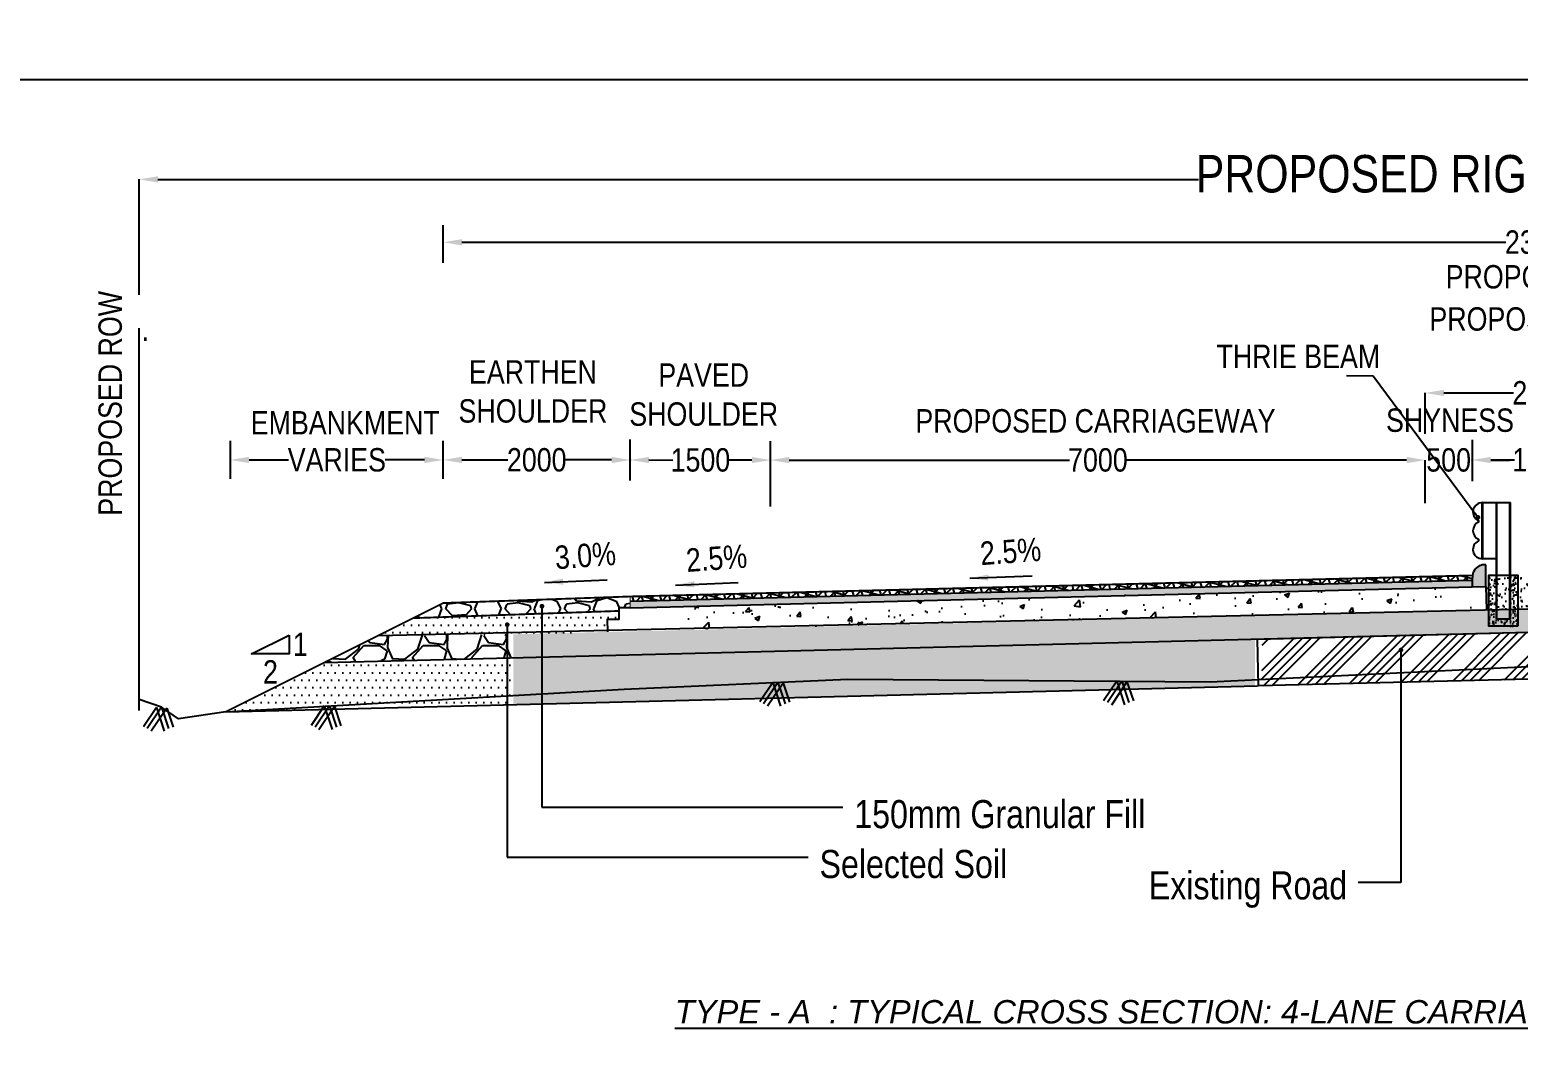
# Model space of a CAD drawing. Header units: millimetres. Extents: x 207528 to 778454, y -364692 to 101323.
# Drawn here: x 392930 to 408844, y 63231 to 74138 of the extents above; entities that cross this region are included whole.
import ezdxf

# ---------------------------------------------------------------- set-up
doc = ezdxf.new("R2010")
doc.units = ezdxf.units.MM
doc.linetypes.add('DASHED2', pattern=[0.375, 0.25, -0.125])
for name, color, linetype in [('Dim', 253, 'Continuous'), ('Dimension', 253, 'Continuous'), ('hatch', 253, 'Continuous'), ('NGL', 7, 'DASHED2'), ('Proposed ROW', 241, 'MNEW')]:
    doc.layers.add(name, color=color, linetype=linetype)
doc.styles.add('Arin', font='ARIALN.TTF')
doc.styles.add('DIM', font='ARIALN.TTF', dxfattribs={"height": 250})
doc.styles.get("Standard").update_dxf_attribs({"font": 'arial.ttf'})
doc.styles.add('STRIP PLAN STYLE', font='ARIALN.TTF')
doc.linetypes.add('MNEW', pattern='A,26.152623,-1.048632,["PROW",Standard,S=1.75,R=0,X=0,Y=-0.975095],-7.693777,26.152623', length=61.047655)
doc.dimstyles.new('DIM', dxfattribs={"dimtxt": 250, "dimasz": 200, "dimexe": 0.18, "dimexo": 0.0625, "dimgap": 0.09, "dimtad": 0, "dimtih": 1, "dimtoh": 1, "dimdec": 0, "dimzin": 0, "dimdsep": 46, "dimtxsty": 'DIM', "dimcen": 0.09, "dimclrd": 256, "dimclrt": 7, "dimadec": 0, "dimazin": 0, "dimtfac": 1, "dimtdec": 0, "dimtofl": 0, "dimtmove": 0, "dimatfit": 3, "dimfxl": 1, "dimtolj": 1, "dimtzin": 0, "dimarcsym": 0})
doc.dimstyles.new('new', dxfattribs={"dimtxt": 150, "dimasz": 150, "dimexe": 100, "dimexo": 0.1, "dimgap": 0.09, "dimtad": 0, "dimtih": 1, "dimtoh": 1, "dimdec": 0, "dimzin": 0, "dimdsep": 46, "dimtxsty": 'DIM', "dimcen": 0.09, "dimclrd": 256, "dimclrt": 252, "dimadec": 0, "dimazin": 0, "dimtfac": 1, "dimtdec": 0, "dimtofl": 0, "dimtmove": 0, "dimatfit": 3, "dimfxl": 1, "dimtolj": 1, "dimtzin": 0, "dimlwd": -1, "dimarcsym": 0})

# ---------------------------------------------------------------- blocks, each defined once
blk = doc.blocks.new('*D225')
at = {"layer": 'Defpoints', "color": 0, "transparency": 16777216}
for p in [(410350, 70256), (407850, 69821), (410350, 69821)]:
    blk.add_point(p, dxfattribs=at)
at = {"layer": 'Dim', "color": 0, "lineweight": -2, "transparency": 16777216}
for p, q in [((407850, 69821), (407850, 70257)), ((410350, 69821), (410350, 70257))]:
    blk.add_line(p, q, dxfattribs=at)
at = {"layer": 'Dim', "lineweight": -2, "transparency": 16777216}
for p, q in [((408050, 70256), (408792, 70256)), ((410150, 70256), (409407, 70256))]:
    blk.add_line(p, q, dxfattribs=at)
at = {"layer": 'Dim', "transparency": 16777216}
for points in [[(408050, 70290), (408050, 70223), (407850, 70256)], [(410150, 70290), (410150, 70223), (410350, 70256)]]:
    blk.add_solid(points, dxfattribs=at)
at = {"layer": 'Dim', "color": 7, "transparency": 16777216, "insert": (409100, 70256), "char_height": 250, "attachment_point": 5, "style": 'DIM'}
blk.add_mtext('\\A1;2500', dxfattribs=at)
blk = doc.blocks.new('*D226')
at = {"layer": 'Defpoints', "color": 0, "transparency": 16777216}
for p in [(424100, 72539), (394100, 71304), (424100, 71304)]:
    blk.add_point(p, dxfattribs=at)
at = {"layer": 'Dim', "color": 0, "lineweight": -2, "transparency": 16777216}
for p, q in [((394100, 71304), (394100, 72540)), ((424100, 71304), (424100, 72540))]:
    blk.add_line(p, q, dxfattribs=at)
at = {"layer": 'Dim', "lineweight": -2, "transparency": 16777216}
for p, q in [((394300, 72539), (405427, 72539)), ((423900, 72539), (412773, 72539))]:
    blk.add_line(p, q, dxfattribs=at)
at = {"layer": 'Dim', "transparency": 16777216}
for points in [[(394300, 72573), (394300, 72506), (394100, 72539)], [(423900, 72573), (423900, 72506), (424100, 72539)]]:
    blk.add_solid(points, dxfattribs=at)
at = {"layer": 'Dim', "color": 7, "transparency": 16777216, "insert": (409100, 72539), "char_height": 400, "attachment_point": 5, "style": 'STRIP PLAN STYLE'}
blk.add_mtext('\\A1;PROPOSED RIGHT OF WAY (30m)', dxfattribs=at)
blk = doc.blocks.new('*D231')
at = {"layer": 'Defpoints', "color": 0, "transparency": 16777216}
for p in [(420850, 71867), (397350, 68480), (420850, 68480)]:
    blk.add_point(p, dxfattribs=at)
at = {"layer": 'Dim', "color": 0, "lineweight": -2, "transparency": 16777216}
for p, q in [((397350, 71865), (397350, 71867)), ((420850, 71865), (420850, 71867))]:
    blk.add_line(p, q, dxfattribs=at)
at = {"layer": 'Dim', "lineweight": -2, "transparency": 16777216}
for p, q in [((397550, 71867), (408712, 71867)), ((420650, 71867), (409487, 71867))]:
    blk.add_line(p, q, dxfattribs=at)
at = {"layer": 'Dim', "transparency": 16777216}
for points in [[(397550, 71900), (397550, 71833), (397350, 71867)], [(420650, 71900), (420650, 71833), (420850, 71867)]]:
    blk.add_solid(points, dxfattribs=at)
at = {"layer": 'Dim', "color": 7, "transparency": 16777216, "insert": (409100, 71867), "char_height": 250, "attachment_point": 5, "style": 'DIM'}
blk.add_mtext('\\A1;23500', dxfattribs=at)
blk = doc.blocks.new('*D242')
at = {"layer": 'Defpoints', "color": 0, "transparency": 16777216}
for p in [(407850, 69539), (407850, 69353), (408350, 69353)]:
    blk.add_point(p, dxfattribs=at)
at = {"layer": 'Dim', "lineweight": -2, "transparency": 16777216}
for p, q in [((407650, 69539), (407450, 69539)), ((408550, 69539), (408750, 69539))]:
    blk.add_line(p, q, dxfattribs=at)
at = {"layer": 'Dim', "color": 0, "lineweight": -2, "transparency": 16777216}
for p, q in [((407850, 69538), (407850, 69539)), ((408350, 69538), (408350, 69539))]:
    blk.add_line(p, q, dxfattribs=at)
at = {"layer": 'Dim', "transparency": 16777216}
for points in [[(407650, 69573), (407650, 69506), (407850, 69539)], [(408550, 69573), (408550, 69506), (408350, 69539)]]:
    blk.add_solid(points, dxfattribs=at)
at = {"layer": 'Dim', "color": 7, "transparency": 16777216, "insert": (408100, 69539), "char_height": 250, "attachment_point": 5, "style": 'DIM'}
blk.add_mtext('\\A1;500', dxfattribs=at)
blk = doc.blocks.new('*D243')
at = {"layer": 'Defpoints', "color": 0, "transparency": 16777216}
for p in [(408350, 69540), (408350, 69353), (409850, 69353)]:
    blk.add_point(p, dxfattribs=at)
at = {"layer": 'Dim', "color": 0, "lineweight": -2, "transparency": 16777216}
for p, q in [((408350, 69539), (408350, 69540)), ((409850, 69538), (409850, 69539))]:
    blk.add_line(p, q, dxfattribs=at)
at = {"layer": 'Dim', "lineweight": -2, "transparency": 16777216}
for p, q in [((408550, 69540), (408804, 69540)), ((409650, 69539), (409396, 69540))]:
    blk.add_line(p, q, dxfattribs=at)
at = {"layer": 'Dim', "transparency": 16777216}
for points in [[(408550, 69573), (408550, 69507), (408350, 69540)], [(409650, 69573), (409650, 69506), (409850, 69539)]]:
    blk.add_solid(points, dxfattribs=at)
at = {"layer": 'Dim', "color": 7, "transparency": 16777216, "insert": (409100, 69540), "char_height": 250, "attachment_point": 5, "style": 'DIM'}
blk.add_mtext('\\A1;1500', dxfattribs=at)
blk = doc.blocks.new('*D244')
at = {"layer": 'Defpoints', "color": 0, "transparency": 16777216}
for p in [(399350, 69540), (399350, 69540), (400850, 69539)]:
    blk.add_point(p, dxfattribs=at)
at = {"layer": 'Dim', "color": 0, "lineweight": -2, "transparency": 16777216}
for p, q in [((399350, 69540), (399350, 69539)), ((400850, 69539), (400850, 69539))]:
    blk.add_line(p, q, dxfattribs=at)
at = {"layer": 'Dim', "lineweight": -2, "transparency": 16777216}
for p, q in [((399550, 69540), (399804, 69539)), ((400650, 69539), (400396, 69539))]:
    blk.add_line(p, q, dxfattribs=at)
at = {"layer": 'Dim', "transparency": 16777216}
for points in [[(399550, 69573), (399550, 69506), (399350, 69540)], [(400650, 69572), (400650, 69506), (400850, 69539)]]:
    blk.add_solid(points, dxfattribs=at)
at = {"layer": 'Dim', "color": 7, "transparency": 16777216, "insert": (400100, 69539), "char_height": 250, "attachment_point": 5, "style": 'DIM'}
blk.add_mtext('\\A1;1500', dxfattribs=at)
blk = doc.blocks.new('*D245')
at = {"layer": 'Defpoints', "color": 0, "transparency": 16777216}
for p in [(397350, 69541), (397350, 69541), (399350, 69540)]:
    blk.add_point(p, dxfattribs=at)
at = {"layer": 'Dim', "color": 0, "lineweight": -2, "transparency": 16777216}
for p, q in [((397350, 69541), (397350, 69540)), ((399350, 69540), (399350, 69540))]:
    blk.add_line(p, q, dxfattribs=at)
at = {"layer": 'Dim', "lineweight": -2, "transparency": 16777216}
for p, q in [((397550, 69541), (398042, 69540)), ((399150, 69540), (398658, 69540))]:
    blk.add_line(p, q, dxfattribs=at)
at = {"layer": 'Dim', "transparency": 16777216}
for points in [[(397550, 69574), (397550, 69507), (397350, 69541)], [(399150, 69573), (399150, 69506), (399350, 69540)]]:
    blk.add_solid(points, dxfattribs=at)
at = {"layer": 'Dim', "color": 7, "transparency": 16777216, "insert": (398350, 69540), "char_height": 250, "attachment_point": 5, "style": 'DIM'}
blk.add_mtext('\\A1;2000', dxfattribs=at)
blk = doc.blocks.new('*D246')
at = {"layer": 'Defpoints', "color": 0, "transparency": 16777216}
for p in [(400850, 69539), (407850, 69079), (400850, 69041)]:
    blk.add_point(p, dxfattribs=at)
at = {"layer": 'Dim', "color": 0, "lineweight": -2, "transparency": 16777216}
for p, q in [((400850, 69041), (400850, 69539)), ((407850, 69079), (407850, 69539))]:
    blk.add_line(p, q, dxfattribs=at)
at = {"layer": 'Dim', "lineweight": -2, "transparency": 16777216}
for p, q in [((401050, 69539), (404045, 69539)), ((407650, 69539), (404655, 69539))]:
    blk.add_line(p, q, dxfattribs=at)
at = {"layer": 'Dim', "transparency": 16777216}
for points in [[(401050, 69572), (401050, 69505), (400850, 69539)], [(407650, 69572), (407650, 69505), (407850, 69539)]]:
    blk.add_solid(points, dxfattribs=at)
at = {"layer": 'Dim', "color": 7, "transparency": 16777216, "insert": (404350, 69539), "char_height": 250, "attachment_point": 5, "style": 'DIM'}
blk.add_mtext('\\A1;7000', dxfattribs=at)
blk = doc.blocks.new('thrie pole')
at = {"true_color": 0x939598}
h = blk.add_hatch(dxfattribs=at)
h.set_pattern_fill('AR-CONC', color=252, scale=0.7)
h.paths.add_polyline_path([(1314319, 54509), (1314169, 54509), (1314169, 54977), (1314089, 54977), (1314089, 54429), (1314399, 54429), (1314399, 54977), (1314319, 54977)])
for points in [[(1314019, 55151), (1314019, 55751)], [(1314019, 55351), (1314019, 55751)], [(1314019, 55751), (1314319, 55751)], [(1314024, 55151), (1314024, 55751)], [(1314024, 55351), (1314024, 55751)], [(1314169, 54509), (1314169, 55751)], [(1314174, 54509), (1314174, 55751)], [(1314314, 54509), (1314314, 55751)], [(1314319, 54509), (1314319, 55751)], [(1314169, 55151), (1314019, 55151)], [(1314174, 54509), (1314169, 54509)], [(1314169, 54509), (1314319, 54509)]]:
    blk.add_lwpolyline(points)
blk.add_lwpolyline([(1314399, 54429), (1314089, 54429), (1314089, 54977), (1314399, 54977)], close=True)
for centre, radius, start, end in [((1314019, 55651), 100, 90, 245.38), ((1314019, 55451), 100, 114.62, 245.38), ((1313973, 55551), 10, 294.62, 65.38), ((1314019, 55251), 100, 114.62, 270), ((1313973, 55351), 10, 294.62, 65.38)]:
    blk.add_arc(centre, radius, start, end)
blk = doc.blocks.new('*D310')
at = {"layer": 'Defpoints', "color": 0, "transparency": 16777216}
for p in [(395075, 69540), (395075, 69540), (397350, 69540)]:
    blk.add_point(p, dxfattribs=at)
at = {"layer": 'Dim', "color": 0, "lineweight": -2, "transparency": 16777216}
for p, q in [((395075, 69540), (395075, 69540)), ((397350, 69540), (397350, 69540))]:
    blk.add_line(p, q, dxfattribs=at)
at = {"layer": 'Dim', "lineweight": -2, "transparency": 16777216}
for p, q in [((395275, 69540), (395696, 69540)), ((397150, 69540), (396730, 69540))]:
    blk.add_line(p, q, dxfattribs=at)
at = {"layer": 'Dim', "transparency": 16777216}
for points in [[(395275, 69574), (395275, 69507), (395075, 69540)], [(397150, 69574), (397150, 69507), (397350, 69540)]]:
    blk.add_solid(points, dxfattribs=at)
at = {"layer": 'Dim', "color": 7, "transparency": 16777216, "insert": (396213, 69540), "char_height": 250, "attachment_point": 5, "style": 'DIM'}
blk.add_mtext('\\A1;VARIES', dxfattribs=at)

msp = doc.modelspace()

# ---------------------------------------------------------------- hatches: boundary and pattern name
at = {"true_color": 0x636466}
h = msp.add_hatch(color=251, dxfattribs=at)
h.dxf.hatch_style = 1
h.paths.add_polyline_path([(408498.4, 68417.7), (408460.2, 68417.7, 0.2904632), (408360.4, 68329.2), (408351.4, 68265.8), (408351.9, 68265.8), (408351.9, 68185.8), (408498.3, 68186.9)])
h = msp.add_hatch()
h.set_pattern_fill('AR-SAND', color=45, scale=2.5)
h.set_pattern_definition([(37.5, (-25000, 0), (-4.000078, 122.35331), [0, -96.52, 0, -107.95, 0, -103.1875]), (7.5, (-25000, 0), (112.38082, 179.206275), [0, -52.07, 0, -86.995, 0, -33.3375]), (327.5, (-25078.1, 0), (197.748093, 0.359296), [0, -31.75, 0, -114.3, 0, -149.225]), (317.5, (-25078.1, 0), (190.88911, 55.73233), [0, -15.875, 0, -74.93, 0, -85.725])])
h.paths.add_polyline_path([(408498.3, 68302.3), (409703.2, 68302.3), (409697.6, 67938), (409099.7, 67951.9), (408504, 67938.1)])
h = msp.add_hatch()
h.set_pattern_fill('GOST_GLASS', color=41, scale=5)
h.set_pattern_definition([(45, (331251.372, 675.16), (42.426407, -4e-15), [25, -35]), (45, (331261.98, 675.16), (42.426407, -4e-15), [10, -50]), (45, (331251.372, 685.766), (42.426407, -4e-15), [10, -50])])
h.paths.add_polyline_path([(408351.9, 68185.8), (408351.9, 68255.8), (399348.8, 68030.7), (399349.7, 67960.7)])
at = {"layer": 'Dim'}
h = msp.add_hatch(dxfattribs=at)
h.set_pattern_fill('AR-CONC', color=256, scale=3)
h.set_pattern_definition([(50, (331251.37, 675.16), (546.554, -47.8173), [57.15, -628.65]), (355, (331251.4, 675.16), (-105.7303, 573.1705), [45.72, -502.9218]), (100.45144, (331296.9, 671.2), (440.8237, 525.3533), [48.57, -534.2707]), (46.1842, (331251.4, 827.56), (813.237, -126.127), [85.725, -942.975]), (96.6356, (331319.14, 817.05), (712.2124, 742.2784), [72.855, -801.407]), (351.18415, (331251.4, 827.6), (712.2124, 742.2784), [68.58, -754.379]), (21, (331327.57, 789.46), (454.8432, -306.7956), [57.15, -628.65]), (326, (331327.6, 789.46), (185.406, 552.564), [45.72, -502.92]), (71.45144, (331365.5, 763.9), (640.2493, 245.7683), [48.57, -534.2698]), (37.5, (331251.37, 675.16), (9.2658, 253.6651), [0, -496.824, 0, -510.54, 0, -504.825]), (7.5, (331251.37, 675.16), (200.459, 300.5417), [0, -291.084, 0, -485.394, 0, -192.405]), (327.5, (331081.45, 675.16), (406.7718, -17.18623), [0, -190.5, 0, -594.36, 0, -788.67]), (317.5, (331005.25, 675.16), (444.3875, 76.2795), [0, -247.65, 0, -394.716, 0, -560.07])])
h.paths.add_polyline_path([(408351.9, 67936.2), (408351.9, 68186), (399980.2, 67979.5), (399980.2, 67854.5), (399855.3, 67851.4), (399858.5, 67729.4)])
h = msp.add_hatch(dxfattribs=at)
h.set_pattern_fill('ANSI34', color=256, scale=20)
h.set_pattern_definition([(45, (333254.05, 28925.6), (-269.4077, 269.4077), []), (45, (333343.86, 28925.6), (-269.4077, 269.4077), []), (45, (333433.66, 28925.6), (-269.4077, 269.4077), []), (45, (333523.46, 28925.6), (-269.4077, 269.4077), [])])
h.paths.add_polyline_path([(409094.1, 67705.7), (407104.7, 67655.9), (406105.5, 67631), (406099.4, 67126.6), (409106.1, 67201.5)])
at = {"layer": 'hatch'}
h = msp.add_hatch(dxfattribs=at)
h.set_pattern_fill('NET3', color=256, scale=30, angle=45)
h.set_pattern_definition([(45, (331251.37, 675.16), (-67.35192, 67.35192), []), (105, (331251.37, 675.16), (-92.004435, -24.65251), []), (165, (331251.37, 675.16), (-24.65251, -92.004435), [])])
h.paths.add_polyline_path([(408351.9, 68255.8), (408351.9, 68305.8), (399349.7, 68080.8), (399349.7, 68030.7)])
h = msp.add_hatch(dxfattribs=at)
h.set_pattern_fill('DOTS', scale=50)
h.set_pattern_definition([(0, (332001.415, -8900.25), (39.6875, 79.375), [0, -79.375])])
h.paths.add_polyline_path([(397026.8, 67849.4), (399229.5, 67926.5), (399350.2, 68080.8), (399350.2, 67960.6), (399349.5, 67960.6), (399229.5, 67960.6), (399229.5, 67835.6), (399104.5, 67835.6), (399107.8, 67704.5), (396612.2, 67642.1)])
h = msp.add_hatch(dxfattribs=at)
h.set_pattern_fill('GRAVEL', color=11, scale=25)
h.set_pattern_definition([(228.012788, (71257.26, 635), (-5080.0000004, -5714.9999996), [85.4304, -8457.6209]), (184.969741, (71200.112, 571.5), (7619.999997, 635.0000362), [146.6012, -14513.5122]), (132.510447, (71054.06, 558.8), (6350.0000027, -6984.9999976), [103.3704, -10233.6807]), (267.273689, (70806.412, 400.05), (635.0000013, 12700), [133.5011, -13216.6094]), (292.833654, (70800.062, 266.7), (-3175.0000003, 7620), [130.9084, -12959.9519]), (357.273689, (70850.862, 146.05), (-12700, 635.0000013), [133.5011, -13216.6094]), (37.6942405, (70984.212, 139.7), (-8254.9999996, -6350.0000005), [176.5484, -17478.2788]), (72.255328, (71123.912, 247.65), (4445.0000012, 13969.9999996), [166.6799, -16501.3142]), (121.429566, (71174.712, 406.4), (-5080.0000007, 8254.9999996), [133.9532, -13261.3864]), (175.236358, (71104.86, 520.7), (6985, -635.000001), [152.9283, -7493.4842]), (222.397438, (70952.462, 533.4), (-7619.9999998, -6985.0000003), [197.7695, -19579.1931]), (138.814075, (71435.06, 393.7), (-4445, 3810), [67.5011, -6682.6415]), (171.469234, (71384.262, 438.15), (8255.0000002, -1269.9999986), [128.4205, -12713.6597]), (225, (71257.26, 457.2), (-9e-14, -635), [89.8023, -808.2233]), (203.19859, (71212.81, 533.4), (3175, 1270), [48.3603, -4787.6556]), (291.80141, (71168.36, 514.35), (-635, 1905), [68.3914, -3351.1882]), (30.963757, (71193.76, 450.85), (1905, 1270), [111.0799, -3591.5745]), (161.56505, (71289.01, 508), (1270, -635), [80.3218, -1927.7245]), (16.38954, (70800.06, 514.35), (6350, 1905), [112.522, -11139.7067]), (70.346176, (70908.01, 546.1), (-2540, -6985), [94.3997, -9345.5539]), (293.19859, (71289.01, 635), (-1270, 3175), [96.72, -4739.2959]), (343.61046, (71327.11, 546.1), (-6350, 1904.9999996), [112.522, -11139.7067]), (339.443955, (70800.06, 120.65), (-3175, 1270), [108.5088, -5316.9336]), (294.77514, (70901.66, 82.55), (-3175.000004, 6984.999998), [90.918, -9000.8983]), (66.80141, (71295.36, 0), (1270, 3175), [96.72, -4739.2959]), (17.354025, (71333.46, 88.9), (-8255, -2540.0000005), [106.4457, -10538.094]), (69.443955, (70984.21, 0), (-1270, -3175), [54.2544, -5371.188]), (101.309932, (71257.26, 0), (-635, 2540), [32.3787, -3205.4987]), (165.963757, (71250.91, 31.75), (1905, -635), [130.9084, -2487.2636]), (186.009006, (71123.91, 63.5), (6350, 635.0000003), [121.3167, -12010.3412]), (303.69007, (71193.76, 393.7), (-635, 1270), [91.581, -2197.9441]), (353.157227, (71244.562, 317.5), (10795, -1269.9999994), [159.8892, -15829.0023]), (60.945396, (71403.31, 298.45), (-2540, -4445), [65.3771, -6472.3481]), (90, (71435.06, 355.6), (-635, 635), [38.1, -596.9]), (120.256437, (71111.21, 82.55), (2540, -4445), [88.2167, -8733.4852]), (48.012787, (71066.76, 158.75), (5080.0000004, 5714.9999996), [170.8607, -8372.1905]), (0, (71181.06, 285.75), (635, 635), [165.1, -469.9]), (325.304846, (71346.16, 285.75), (6350.0000024, -4444.9999966), [100.4024, -9939.8292]), (254.054604, (71428.71, 228.6), (-635, -2540), [92.4573, -4530.4125]), (207.645975, (71403.312, 139.7), (-12065.0000004, -6349.9999992), [150.5363, -14903.1161]), (175.426079, (71269.962, 69.85), (-8255, 635), [159.2574, -15766.4616])])
h.paths.add_polyline_path([(399229.5, 67960.6), (399350.2, 67960.6), (399350.2, 68080.8), (399349.7, 68080.8), (397349.6, 68010.8), (397026.8, 67849.4), (399229.5, 67926.5)])
h = msp.add_hatch(dxfattribs=at)
h.set_pattern_fill('GRAVEL', color=11, scale=25)
h.set_pattern_definition([(228.01279, (333709.134, 1257.6), (-5080, -5715), [85.4304, -8457.621]), (184.96974, (333651.984, 1194.1), (7619.999997, 635.000036), [146.6012, -14513.5122]), (132.510447, (333505.934, 1181.4), (6350.000003, -6984.999998), [103.3704, -10233.6807]), (267.27369, (333258.284, 1022.65), (635.000001, 12700), [133.501, -13216.6094]), (292.833654, (333251.934, 889.3), (-3175, 7620), [130.9084, -12959.952]), (357.27369, (333302.734, 768.65), (-12700, 635.000001), [133.501, -13216.6094]), (37.69424, (333436.084, 762.3), (-8254.9999996, -6350.0000005), [176.5484, -17478.2788]), (72.255328, (333575.784, 870.25), (4445.000001, 13969.9999996), [166.68, -16501.314]), (121.429566, (333626.584, 1029), (-5080.000001, 8255), [133.9532, -13261.3864]), (175.23636, (333556.734, 1143.3), (6985, -635), [152.9283, -7493.4842]), (222.397438, (333404.334, 1156), (-7619.9999998, -6985.0000003), [197.7695, -19579.193]), (138.814075, (333886.934, 1016.3), (-4445, 3810), [67.501, -6682.6415]), (171.469234, (333836.134, 1060.75), (8255, -1269.999999), [128.4205, -12713.6597]), (225, (333709.13, 1079.8), (-9e-14, -635), [89.8023, -808.2233]), (203.19859, (333664.68, 1156), (3175, 1270), [48.3603, -4787.6556]), (291.80141, (333620.23, 1136.95), (-635, 1905), [68.3914, -3351.1882]), (30.96376, (333645.63, 1073.45), (1905, 1270), [111.08, -3591.5745]), (161.56505, (333740.88, 1130.6), (1270, -635), [80.3218, -1927.7245]), (16.38954, (333251.934, 1136.95), (6350, 1905), [112.522, -11139.7067]), (70.346176, (333359.884, 1168.7), (-2540, -6985), [94.3997, -9345.554]), (293.19859, (333740.88, 1257.6), (-1270, 3175), [96.72, -4739.296]), (343.61046, (333778.984, 1168.7), (-6350, 1905), [112.522, -11139.7067]), (339.443955, (333251.934, 743.25), (-3175, 1270), [108.5088, -5316.9336]), (294.77514, (333353.534, 705.15), (-3175.000004, 6984.999998), [90.918, -9000.8983]), (66.80141, (333747.23, 622.6), (1270, 3175), [96.72, -4739.296]), (17.354025, (333785.334, 711.5), (-8255, -2540), [106.4457, -10538.094]), (69.443955, (333436.084, 622.6), (-1270, -3175), [54.2544, -5371.188]), (101.30993, (333709.13, 622.6), (-635, 2540), [32.3787, -3205.4987]), (165.96376, (333702.78, 654.35), (1905, -635), [130.9084, -2487.2636]), (186.009006, (333575.784, 686.1), (6350, 635), [121.3167, -12010.3412]), (303.69007, (333645.63, 1016.3), (-635, 1270), [91.581, -2197.944]), (353.157227, (333696.434, 940.1), (10795, -1269.9999994), [159.8892, -15829.0023]), (60.945396, (333855.184, 921.05), (-2540, -4445), [65.377, -6472.348]), (90, (333886.93, 978.2), (-635, 635), [38.1, -596.9]), (120.256437, (333563.084, 705.15), (2540, -4445), [88.2167, -8733.4852]), (48.01279, (333518.634, 781.35), (5080, 5715), [170.8607, -8372.1905]), (0, (333632.93, 908.35), (635, 635), [165.1, -469.9]), (325.304846, (333798.034, 908.35), (6350.000002, -4444.999997), [100.4024, -9939.829]), (254.0546, (333880.58, 851.2), (-635, -2540), [92.4573, -4530.4125]), (207.645975, (333855.184, 762.3), (-12065.0000004, -6349.999999), [150.5363, -14903.116]), (175.42608, (333721.834, 692.45), (-8255, 635), [159.2574, -15766.4616])])
h.paths.add_polyline_path([(409099.7, 67701.8), (409099.7, 67886.1), (405551.9, 67716.3), (401675.8, 67742.8), (399286.5, 67636.7), (398099.7, 67619.4), (398099.7, 67426.8)])
h.paths.add_polyline_path([(409099.7, 67886.1), (409099.7, 67951.9), (398099.7, 67676.9), (398099.7, 67619.4), (399286.5, 67636.7), (401675.8, 67742.8), (405551.9, 67716.3)])
h = msp.add_hatch(dxfattribs=at)
h.set_pattern_fill('GRAVEL', color=11, scale=25)
h.set_pattern_definition([(228.01279, (333708.51, -8298.943), (-5080, -5715), [85.4304, -8457.621]), (184.96974, (333651.362, -8362.443), (7619.999997, 635.000036), [146.6012, -14513.5122]), (132.510447, (333505.312, -8375.143), (6350.000003, -6984.999998), [103.3704, -10233.6807]), (267.27369, (333257.662, -8533.893), (635.000001, 12700), [133.501, -13216.6094]), (292.833654, (333251.312, -8667.243), (-3175, 7620), [130.9084, -12959.952]), (357.27369, (333302.112, -8787.893), (-12700, 635.000001), [133.501, -13216.6094]), (37.69424, (333435.462, -8794.243), (-8254.9999996, -6350.0000005), [176.5484, -17478.2788]), (72.255328, (333575.162, -8686.293), (4445.000001, 13969.9999996), [166.68, -16501.314]), (121.429566, (333625.962, -8527.543), (-5080.000001, 8255), [133.9532, -13261.3864]), (175.23636, (333556.11, -8413.243), (6985, -635), [152.9283, -7493.4842]), (222.397438, (333403.712, -8400.543), (-7619.9999998, -6985.0000003), [197.7695, -19579.193]), (138.814075, (333886.31, -8540.243), (-4445, 3810), [67.501, -6682.6415]), (171.469234, (333835.512, -8495.793), (8255, -1269.999999), [128.4205, -12713.6597]), (225, (333708.5, -8476.74), (-9e-14, -635), [89.8023, -808.2233]), (203.19859, (333664.06, -8400.54), (3175, 1270), [48.3603, -4787.6556]), (291.80141, (333619.61, -8419.59), (-635, 1905), [68.3914, -3351.1882]), (30.96376, (333645.01, -8483.09), (1905, 1270), [111.08, -3591.5745]), (161.56505, (333740.26, -8425.94), (1270, -635), [80.3218, -1927.7245]), (16.38954, (333251.312, -8419.593), (6350, 1905), [112.522, -11139.7067]), (70.346176, (333359.26, -8387.843), (-2540, -6985), [94.3997, -9345.554]), (293.19859, (333740.26, -8298.94), (-1270, 3175), [96.72, -4739.296]), (343.61046, (333778.362, -8387.843), (-6350, 1905), [112.522, -11139.7067]), (339.443955, (333251.31, -8813.29), (-3175, 1270), [108.5088, -5316.9336]), (294.77514, (333352.91, -8851.393), (-3175.000004, 6984.999998), [90.918, -9000.8983]), (66.80141, (333746.61, -8933.94), (1270, 3175), [96.72, -4739.296]), (17.354025, (333784.712, -8845.043), (-8255, -2540), [106.4457, -10538.094]), (69.443955, (333435.46, -8933.94), (-1270, -3175), [54.2544, -5371.188]), (101.30993, (333708.51, -8933.94), (-635, 2540), [32.3787, -3205.4987]), (165.96376, (333702.16, -8902.2), (1905, -635), [130.9084, -2487.2636]), (186.009006, (333575.162, -8870.443), (6350, 635), [121.3167, -12010.3412]), (303.69007, (333645.01, -8540.24), (-635, 1270), [91.581, -2197.944]), (353.157227, (333695.812, -8616.443), (10795, -1269.9999994), [159.8892, -15829.0023]), (60.945396, (333854.56, -8635.49), (-2540, -4445), [65.377, -6472.348]), (90, (333886.3, -8578.34), (-635, 635), [38.1, -596.9]), (120.256437, (333562.46, -8851.393), (2540, -4445), [88.2167, -8733.4852]), (48.01279, (333518.01, -8775.193), (5080, 5715), [170.8607, -8372.1905]), (0, (333632.3, -8648.2), (635, 635), [165.1, -469.9]), (325.304846, (333797.41, -8648.193), (6350.000002, -4444.999997), [100.4024, -9939.829]), (254.0546, (333879.96, -8705.34), (-635, -2540), [92.4573, -4530.4125]), (207.645975, (333854.562, -8794.243), (-12065.0000004, -6349.999999), [150.5363, -14903.116]), (175.42608, (333721.212, -8864.093), (-8255, 635), [159.2574, -15766.4616])])
h.paths.add_polyline_path([(396656, 67664), (398099, 67676.8), (398099, 67426.8), (396080.4, 67376.3)])
h = msp.add_hatch(dxfattribs=at)
h.set_pattern_fill('DOTS', color=25, scale=50)
h.set_pattern_definition([(0, (333251.934, 622.6), (39.6875, 79.375), [0, -79.375])])
h.paths.add_polyline_path([(406030.3, 67625), (398099.7, 67426.8), (398099.7, 66926.6), (406030.3, 67124.9)])
h = msp.add_hatch(dxfattribs=at)
h.set_pattern_fill('DOTS', color=25, scale=50)
h.set_pattern_definition([(0, (333251.31, -8933.94), (39.6875, 79.375), [0, -79.375])])
h.paths.add_polyline_path([(396080.4, 67376.3), (398099, 67426.8), (398099, 66926.6), (395027.2, 66849.8)])

# ---------------------------------------------------------------- linework, layer by layer
for points, const_width in [([(399349.7, 68080.8), (408351.9, 68305.8)], 20), ([(400100.3, 68099.6), (408351.9, 68305.9)], 20), ([(397349.6, 68010.8), (395027.2, 66849.8)], 20), ([(399349.7, 68080.8), (397349.6, 68010.8)], 20), ([(399350.2, 68080.7), (399350.2, 67960.6)], 10), ([(399229.5, 67926.5), (397026.8, 67849.4)], 20)]:
    msp.add_lwpolyline(points, dxfattribs=dict(const_width=const_width))
msp.add_lwpolyline([(408498.4, 68417.7), (408460.2, 68417.7, 0.2904632), (408360.4, 68329.2), (408351.2, 68264.9), (408351.9, 68185.8), (408498.3, 68186.9)], format="xyb", close=True)
for points in [[(399349.7, 68030.7), (408351.9, 68255.8)], [(399349.7, 67960.7), (408351.9, 68185.8)], [(408498.3, 68186.9), (408504, 67938.1)], [(399229.5, 67960.6), (399229.5, 67835.6), (399104.5, 67835.6), (399107.8, 67704.5)], [(399349.5, 67960.6), (399229.5, 67960.6)], [(396656, 67664), (409099.7, 67951.9)], [(396080.4, 67376.3), (409099.7, 67701.8)], [(409099.7, 67201.4), (406068.5, 67125.5), (406056, 67625.3), (409099.7, 67701.8)], [(395027.2, 66849.8), (406054.9, 67125.5)]]:
    msp.add_lwpolyline(points)
at = {"layer": 'Dim'}
for points in [[(384197.2, 73607.1), (434878.3, 73607.1), (434878.3, 38536.5), (384197.2, 38536.5)], [(395701.5, 67666.8), (395701.5, 67466.8), (395301.5, 67466.8)]]:
    msp.add_lwpolyline(points, close=True, dxfattribs=at)
for points in [[(397349.1, 71646.1), (397349.1, 72051.3)], [(395075.9, 69338.1), (395075.9, 69743.3)], [(397349.4, 69337.9), (397349.4, 69743.1)], [(399350, 69319.4), (399350, 69759.4)], [(400849.1, 69336.4), (400849.1, 69741.6)], [(408351.9, 69756), (408351.9, 69312)], [(400874.4, 67161.5), (400734.6, 66953.9)], [(400929.3, 67163.2), (400775.8, 66935.3)], [(400874.4, 67161.5), (400957.8, 66910.2)], [(400929.3, 67163.2), (401004.9, 66935.3)], [(404550.8, 67174.6), (404411.1, 66967)], [(404605.7, 67176.3), (404452.3, 66948.4)], [(404660.9, 67168.8), (404493.8, 66920.5)], [(404550.8, 67174.6), (404634.3, 66923.3)], [(404605.7, 67176.3), (404681.4, 66948.4)], [(404660.9, 67168.8), (404728.9, 66964.2)], [(400984.4, 67155.7), (400817.3, 66907.4)], [(400984.4, 67155.7), (401052.4, 66951.1)], [(395027.2, 66849.8), (394518.1, 66771.7), (394338.7, 66896.3), (394099.7, 66981.4)], [(394283.8, 66894.5), (394144.1, 66686.9)], [(394338.7, 66896.3), (394185.3, 66668.3)], [(394393.9, 66888.7), (394226.8, 66640.4)], [(394283.8, 66894.5), (394367.3, 66643.2)], [(394338.7, 66896.3), (394414.4, 66668.3)], [(394393.9, 66888.7), (394461.9, 66684.1)], [(396078.2, 66910.5), (395938.4, 66702.9)], [(396133, 66912.3), (395979.6, 66684.3)], [(396188.2, 66904.7), (396021.1, 66656.4)], [(396078.2, 66910.5), (396161.6, 66659.2)], [(396133, 66912.3), (396208.7, 66684.3)], [(396188.2, 66904.7), (396256.2, 66700.1)]]:
    msp.add_lwpolyline(points, dxfattribs=at)
at = {"layer": 'Dimension', "linetype": 'Continuous', "ltscale": 10, "flags": 128}
msp.add_lwpolyline([(395027.2, 66849.8), (399286.5, 67090.3), (401675.8, 67196.4), (405551.9, 67169.9), (409099.7, 67339.8)], dxfattribs=at)
at = {"layer": 'Proposed ROW', "lineweight": -3, "ltscale": 3, "flags": 128}
msp.add_lwpolyline([(394099.7, 66861.8), (394099.7, 70949)], dxfattribs=at)

# ---------------------------------------------------------------- block references
msp.add_blockref('thrie pole', (-905559, 13333.1))

# ---------------------------------------------------------------- texts
at = {"color": 252, "ltscale": 0.1, "insert": (394204.6, 70811.8), "char_height": 246.2, "attachment_point": 9, "style": 'Arin'}
msp.add_mtext('.', dxfattribs=at)
at = {"layer": 'Dim', "char_height": 250, "attachment_point": 5, "style": 'DIM'}
for s, insert in [('PROPOSED C', (409022.8, 71496.2)), ('PROPOSED  MEDIAN', (409342.4, 71045.2)), ('EARTHEN \\PSHOULDER', (398309.3, 70271.3)), ('PAVED \\PSHOULDER', (400135.3, 70237.6)), ('PROPOSED CARRIAGEWAY', (404323.8, 69956.5)), ('SHYNESS', (408114.7, 69963.7)), ('1', (395822.1, 67569.6)), ('2', (395502.9, 67274.9))]:
    msp.add_mtext_dynamic_manual_height_columns(s, width=5325.312, gutter_width=1250, heights=[0], dxfattribs=dict(at, insert=insert))
for s, insert, rotation in [('PROPOSED ROW', (393790.9, 70145.1), 90), ('3.0%', (398869.6, 68518.2), 4.21364), ('2.5%', (400272.5, 68488.9), 4.21364), ('2.5%', (403416.2, 68561.9), 4.21364)]:
    msp.add_mtext_dynamic_manual_height_columns(s, width=5325.312, gutter_width=1250, heights=[0], dxfattribs=dict(at, insert=insert, rotation=rotation))
at = {"layer": 'Dim', "char_height": 250, "width": 5325.312, "attachment_point": 5, "style": 'DIM'}
for s, insert in [('THRIE BEAM', (406492.9, 70647)), ('\\A1;EMBANKMENT', (396302.7, 69937.5))]:
    msp.add_mtext(s, dxfattribs=dict(at, insert=insert))
at = {"layer": 'Dimension', "color": 7, "char_height": 300, "style": 'DIM'}
for s, insert, attachment_point in [('\\A1;150mm Granular Fill', (401745.3, 65752.7), 4), ('\\A1;Selected Soil', (401373.9, 65219.4), 4), ('\\A1;Existing Road ', (407014.7, 64947.9), 6)]:
    msp.add_mtext(s, dxfattribs=dict(at, insert=insert, attachment_point=attachment_point))
at = {"layer": 'NGL', "color": 7, "insert": (408974.7, 63604.6), "char_height": 250, "width": 47718.433, "attachment_point": 5}
msp.add_mtext('{\\fArial|b0|i1|c0|p34;\\LTYPE - A  : TYPICAL CROSS SECTION: 4-LANE CARRIAGEWAY - RURAL SECTION (SYMMETRICAL WIDENING)}', dxfattribs=at)

# ---------------------------------------------------------------- dimensions: what is measured, and where the dimension line sits
at = {"layer": 'Dim'}
dim = msp.add_linear_dim(base=(424099.7, 72539.4), p1=(394099.7, 71303.5), p2=(424099.7, 71303.5), text='PROPOSED RIGHT OF WAY (30m)', dimstyle='DIM', override={"dimtxt": 400, "dimtxsty": 'STRIP PLAN STYLE'}, dxfattribs=at)
dim.commit()
dim.dimension.update_dxf_attribs({"geometry": '*D226', "text_midpoint": (409100.3, 72539.4), "dimtype": 160})
dim = msp.add_linear_dim(base=(420849.7, 71866.6), p1=(397349.6, 68480.2), p2=(420849.7, 68480.2), dimstyle='DIM', override={"dimfxl": 1.25, "dimfxlon": 1}, dxfattribs=at)
dim.commit()
dim.dimension.update_dxf_attribs({"geometry": '*D231', "text_midpoint": (409099.7, 71866.6)})
dim = msp.add_linear_dim(base=(410349.7, 70256.4), p1=(407849.7, 69821), p2=(410349.7, 69821), angle=0, dimstyle='DIM', dxfattribs=at)
dim.commit()
dim.dimension.update_dxf_attribs({"geometry": '*D225', "text_midpoint": (409099.7, 70256.4), "dimtype": 161})
dim = msp.add_aligned_dim(p1=(397350, 69540.2), p2=(395075.4, 69540.2), distance=0, text='VARIES', dimstyle='DIM', dxfattribs=at)
dim.commit()
dim.dimension.update_dxf_attribs({"geometry": '*D310', "text_midpoint": (396212.7, 69540.2)})
for p1, p2, picture, middle in [((399350, 69539.7), (397350, 69540.6), '*D245', (398350, 69540.2)), ((400849.7, 69538.9), (399350, 69539.6), '*D244', (400099.8, 69539.3))]:
    dim = msp.add_aligned_dim(p1=p1, p2=p2, distance=0, dimstyle='DIM', dxfattribs=at)
    dim.commit()
    dim.dimension.update_dxf_attribs({"geometry": picture, "text_midpoint": middle})
dim = msp.add_linear_dim(base=(400849.7, 69538.8), p1=(407849.7, 69079.4), p2=(400849.7, 69041.3), angle=0, dimstyle='DIM', dxfattribs=at)
dim.commit()
dim.dimension.update_dxf_attribs({"geometry": '*D246', "text_midpoint": (404349.7, 69538.8)})
for p1, p2, picture, middle in [((408349.7, 69352.6), (407849.7, 69352.6), '*D242', (408099.7, 69539.3)), ((409849.7, 69352.6), (408349.7, 69353.3), '*D243', (409099.8, 69539.7))]:
    dim = msp.add_aligned_dim(p1=p1, p2=p2, distance=-186.7, dimstyle='DIM', override={"dimfxl": 1.25, "dimfxlon": 1}, dxfattribs=at)
    dim.commit()
    dim.dimension.update_dxf_attribs({"geometry": picture, "text_midpoint": middle})

# ---------------------------------------------------------------- leaders
for points in [[(398432.4, 68232), (399101.9, 68258.2)], [(402979, 68275.7), (403648.5, 68301.8)], [(399835.2, 68202.8), (400504.8, 68228.9)]]:
    msp.add_leader(points, dimstyle='DIM', dxfattribs=at)
at = {"layer": 'Dimension'}
for points, override in [([(408413.5, 68926.2), (407292, 70434), (407009, 70440.1)], {"dimasz": 50, "dimldrblk": 'Dot'}), ([(398405.8, 67977.2), (398405.8, 65827.7), (401622.8, 65827.7)], {"dimasz": 50, "dimclrd": 256, "dimldrblk": 'Dot'}), ([(398034.4, 67780), (398034.4, 65294.4), (401251.4, 65294.4)], {"dimasz": 50, "dimclrd": 256, "dimldrblk": 'Dot'}), ([(407589.5, 67508.5), (407589.5, 65022.9), (407132.1, 65022.9)], {"dimasz": 50, "dimclrd": 256, "dimldrblk": 'Dot'})]:
    msp.add_leader(points, dimstyle='new', override=override, dxfattribs=at)

doc.saveas('drawing.dxf')
